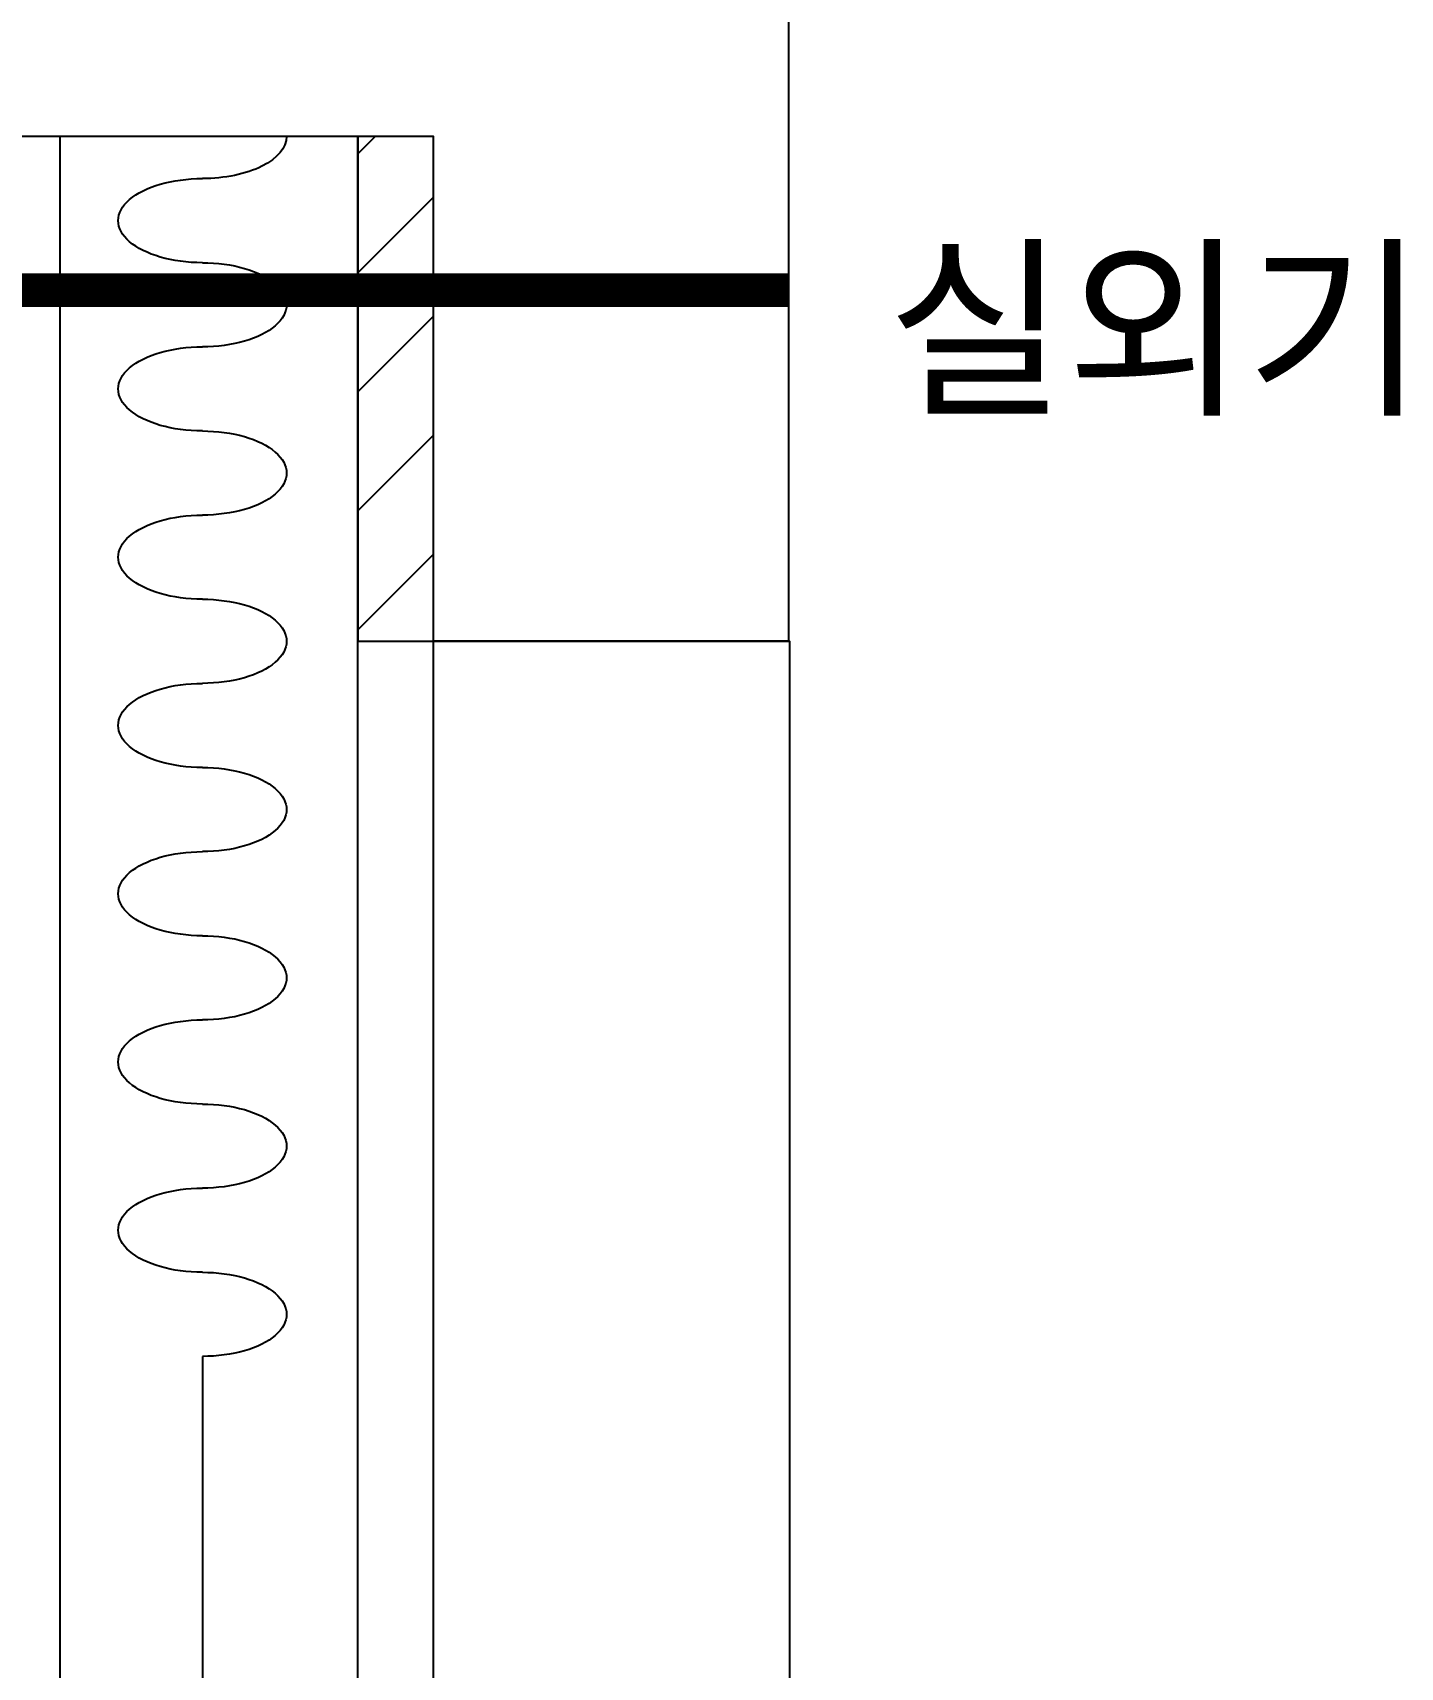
# Model space of a CAD drawing. Header units: millimetres. Extents: x 389217 to 432717, y 56032 to 85056.
# Drawn here: x 425703 to 426515, y 60352 to 61323 of the extents above; entities that cross this region are included whole.
import ezdxf

# ---------------------------------------------------------------- set-up
doc = ezdxf.new("R2010")
doc.units = ezdxf.units.MM
doc.header["$LTSCALE"] = 60
doc.linetypes.add('HID2', pattern=[1, 0.5, -0.5])
for name, color, linetype in [('01. F-소품', 3, 'Continuous'), ('04-WIN', 4, 'Continuous'), ('2CONTINUOUS', 2, 'Continuous'), ('3.기호.계단선', 30, 'Continuous'), ('CEIL-LIGHT', 7, 'Continuous'), ('설비', 140, 'Continuous')]:
    doc.layers.add(name, color=color, linetype=linetype)
doc.styles.add('코레일둥고', font='Korail_Round_Gothic_Medium.ttf')

# ---------------------------------------------------------------- blocks, each defined once
blk = doc.blocks.new('FFSFDF')
at = {"layer": '01. F-소품'}
blk.add_hatch(color=8, dxfattribs=at).paths.add_polyline_path([(1567672.88, 1746751.14), (1567679.95, 1746744.07), (1567715.3, 1746779.43), (1567679.95, 1746814.78), (1567672.88, 1746807.71), (1567701.16, 1746779.43)])
at = {"layer": '01. F-소품', "color": 8}
for p, q in [((1567672.88, 1746807.71), (1567679.95, 1746814.78)), ((1567474.76, 1746779.43), (1567701.16, 1746779.43)), ((1567672.88, 1746751.14), (1567679.95, 1746744.07))]:
    blk.add_line(p, q, dxfattribs=at)
for points in [[(1567672.88, 1746807.71), (1567701.16, 1746779.43), (1567672.88, 1746751.14)], [(1567679.95, 1746814.78), (1567715.3, 1746779.43), (1567679.95, 1746744.07)]]:
    blk.add_lwpolyline(points, dxfattribs=at)
for centre, start_param, end_param in [((1566799.76, 1746779.43), 1.570796, 4.712389), ((1566899.76, 1746779.43), 1.570796, 4.712389), ((1566999.76, 1746779.43), 1.570796, 4.712389), ((1567099.76, 1746779.43), 1.570796, 4.712389), ((1567199.76, 1746779.43), 1.570796, 4.712389), ((1567299.76, 1746779.43), 1.570796, 4.712389), ((1567399.76, 1746779.43), 1.570796, 4.712389), ((1566749.76, 1746779.43), 6.283185, 7.853982), ((1566849.76, 1746779.43), 4.712389, 7.853982), ((1566949.76, 1746779.43), 4.712389, 7.853982), ((1567049.76, 1746779.43), 4.712389, 7.853982), ((1567149.76, 1746779.43), 4.712389, 7.853982), ((1567249.76, 1746779.43), 4.712389, 7.853982), ((1567349.76, 1746779.43), 4.712389, 7.853982), ((1567449.76, 1746779.43), 4.712389, 7.853982)]:
    blk.add_ellipse(centre, major_axis=(0, -50), ratio=0.5, start_param=start_param, end_param=end_param, dxfattribs=at)
blk = doc.blocks.new('vudauseh')
at = {"layer": '04-WIN'}
blk.add_lwpolyline([(394528.93, 79020), (394740.53, 79020), (394740.53, 77390), (394528.93, 77390)], close=True, dxfattribs=at)
at = {"layer": '2CONTINUOUS'}
blk.add_lwpolyline([(389784.93, 79540), (394739.93, 79540), (394739.93, 79020), (394528.93, 79020), (394528.93, 79320), (389784.93, 79320), (389784.93, 79540)], dxfattribs=at)
blk = doc.blocks.new('cjswjdeh')
at = {"layer": '3.기호.계단선'}
h = blk.add_hatch(dxfattribs=at)
h.set_pattern_fill('_USER', color=8, scale=50, angle=45, style=0, double=1, pattern_type=0)
h.set_pattern_definition([(45, (21450, 2510), (-35.355339, 35.355339), [])])
edge = h.paths.add_edge_path()
edge.add_ellipse((425851.9, 61581.74), major_axis=(50, 0), ratio=0.5, start_angle=331.64236, end_angle=388.35764)
edge.add_line((425895.9, 61593.62), (425895.9, 61569.87))
edge = h.paths.add_edge_path()
edge.add_ellipse((425851.9, 61681.74), major_axis=(50, 0), ratio=0.5, start_angle=331.64236, end_angle=388.35764)
edge.add_line((425895.9, 61693.62), (425895.9, 61669.87))
edge = h.paths.add_edge_path()
edge.add_ellipse((425851.9, 61781.74), major_axis=(50, 0), ratio=0.5, start_angle=331.64236, end_angle=388.35764)
edge.add_line((425895.9, 61793.62), (425895.9, 61769.87))
h.paths.add_polyline_path([(425940.9, 61261.74), (425895.9, 61261.74), (425895.9, 60961.74), (425940.9, 60961.74)])
at = {"layer": '3.기호.계단선', "color": 8}
blk.add_line((425895.9, 59331.74), (425895.9, 61261.74), dxfattribs=at)
blk.add_lwpolyline([(425895.9, 60961.74), (425940.9, 60961.74), (425940.9, 61261.74), (425895.9, 61261.74)], close=True, dxfattribs=at)
blk.add_blockref('vudauseh', (31411.98, -18058.26))

msp = doc.modelspace()

# ---------------------------------------------------------------- linework, layer by layer
at = {"layer": '3.기호.계단선', "color": 140, "linetype": 'HID2', "lineweight": 35, "const_width": 20}
msp.add_lwpolyline([(425164.55, 61170.43), (426151.9, 61170.43)], dxfattribs=at)
at = {"layer": 'CEIL-LIGHT'}
msp.add_line((425718.92, 61261.74), (425718.92, 59331.74), dxfattribs=at)

# ---------------------------------------------------------------- block references
msp.add_blockref('cjswjdeh', (0, 0))
at = {"color": 0, "xscale": -1, "rotation": 89.99999999999987}
msp.add_blockref('FFSFDF', (2172582.98, 1628011.51), dxfattribs=at)

# ---------------------------------------------------------------- texts
at = {"layer": '설비', "color": 140, "style": '코레일둥고'}
msp.add_text('실외기', height=85, dxfattribs=at).set_placement((426210.32, 61104.94))

doc.saveas('drawing.dxf')
